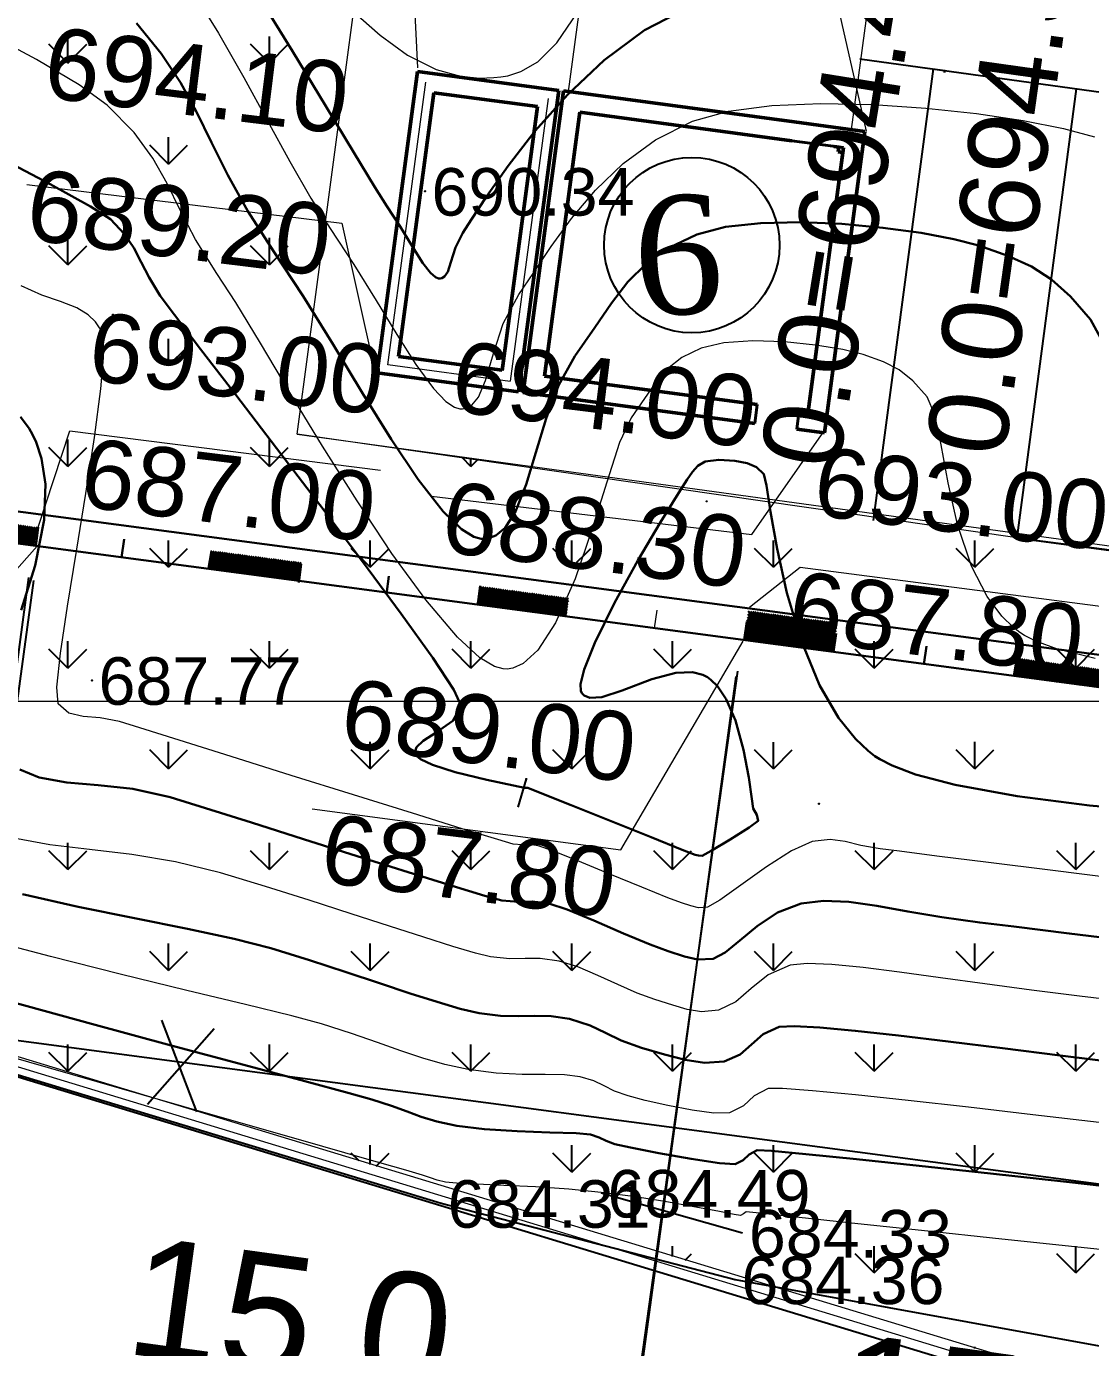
# Model space of a CAD drawing. Header units: feet. Extents: x 3381 to 1374491, y 675186 to 8751562.
# Drawn here: x 688351.7 to 688374.09, y 4376108.08 to 4376135.88 of the extents above; entities that cross this region are included whole.
import ezdxf

# ---------------------------------------------------------------- set-up
doc = ezdxf.new("R2010")
doc.units = ezdxf.units.FT
doc.header["$MEASUREMENT"] = 0
doc.header["$PDMODE"] = 34
doc.header["$PDSIZE"] = 0.01
doc.linetypes.add('DUZ', pattern=[0])
doc.layers.get('0').update_dxf_attribs({"linetype": 'CONTINUOUS'})
doc.layers.get('Defpoints').update_dxf_attribs({"linetype": 'CONTINUOUS'})
for name, color, linetype in [('0_Point_Height', 2, 'CONTINUOUS'), ('0_Point_Point', 7, 'CONTINUOUS'), ('Layer8', 7, 'CONTINUOUS')]:
    doc.layers.add(name, color=color, linetype=linetype)
for name, color, linetype, lineweight in [('ANA HORIZONTAL', 24, 'CONTINUOUS', 30), ('HORIZANTAL', 24, 'CONTINUOUS', 13), ('km setka', 170, 'CONTINUOUS', 15)]:
    doc.layers.add(name, color=color, linetype=linetype, lineweight=lineweight)
doc.styles.get("Standard").update_dxf_attribs({"font": 'arial.ttf', "height": 2.5})
doc.styles.add('style5', font='ariall.ttf', dxfattribs={"height": 400})
doc.dimstyles.new('ISO-25', dxfattribs={"dimtxt": 2.5, "dimasz": 2.5, "dimexe": 1.25, "dimexo": 0.625, "dimtad": 1, "dimtxsty": 'Standard', "dimblk": 'OBLIQUE', "dimcen": 2.5, "dimadec": 0, "dimazin": 0, "dimtfac": 1, "dimtmove": 0, "dimatfit": 3, "dimldrblk": 'OBLIQUE', "dimfxl": 1, "dimarcsym": 0})

# ---------------------------------------------------------------- blocks, each defined once
blk = doc.blocks.new('_Oblique')
at = {"color": 0, "linetype": 'ByBlock', "lineweight": -2}
blk.add_line((-0.5, -0.5), (0.5, 0.5), dxfattribs=at)
blk = doc.blocks.new('*D122')
at = {"color": 0, "lineweight": -2, "transparency": 16777216}
for p, q in [((688370.934, 4376195.754), (688359.551, 4376201.571)), ((688360.664, 4376201.002), (688325.656, 4376132.493)), ((688335.926, 4376127.245), (688324.543, 4376133.062))]:
    blk.add_line(p, q, dxfattribs=at)
at = {"layer": 'Defpoints', "color": 0, "lineweight": 13, "transparency": 16777216}
for p in [(688371.491, 4376195.47), (688325.656, 4376132.493), (688336.483, 4376126.961)]:
    blk.add_point(p, dxfattribs=at)
at = {"color": 0, "lineweight": -2, "transparency": 16777216, "xscale": 2.5, "yscale": 2.5, "zscale": 2.5}
for p, rotation in [((688360.664, 4376201.002), 62.93309077613283), ((688325.656, 4376132.493), 242.9330907761329)]:
    blk.add_blockref('_Oblique', p, dxfattribs=dict(at, rotation=rotation))
at = {"color": 0, "lineweight": 18, "transparency": 16777216, "insert": (688341.672, 4376168.015), "char_height": 2.5, "width": 5.55052, "attachment_point": 5, "rotation": 62.9331}
blk.add_mtext('{\\fArial|b0|i0|c238|p34;77.0}', dxfattribs=at)
blk = doc.blocks.new('*D123')
at = {"color": 0, "lineweight": -2, "transparency": 16777216}
for p, q in [((688336.379, 4376126.353), (688334.936, 4376115.482)), ((688335.1, 4376116.721), (688432.679, 4376103.767)), ((688433.957, 4376113.399), (688432.514, 4376102.528))]:
    blk.add_line(p, q, dxfattribs=at)
at = {"layer": 'Defpoints', "color": 0, "lineweight": 13, "transparency": 16777216}
for p in [(688336.461, 4376126.973), (688434.039, 4376114.019), (688432.679, 4376103.767)]:
    blk.add_point(p, dxfattribs=at)
at = {"color": 0, "lineweight": -2, "transparency": 16777216, "xscale": 2.5, "yscale": 2.5, "zscale": 2.5}
for p, rotation in [((688335.1, 4376116.721), 172.4381106519648), ((688432.679, 4376103.767), 352.4381106519648)]:
    blk.add_blockref('_Oblique', p, dxfattribs=dict(at, rotation=rotation))
at = {"color": 0, "lineweight": 18, "transparency": 16777216, "insert": (688384.14, 4376112.129), "char_height": 2.5, "width": 7.64475, "attachment_point": 5, "rotation": 352.4381}
blk.add_mtext('{\\fArial|b0|i0|c238|p34;98.50}', dxfattribs=at)
blk = doc.blocks.new('*D125')
at = {"color": 0, "lineweight": -2, "transparency": 16777216}
for p, q in [((688336.395, 4376126.35), (688334.009, 4376108.653)), ((688351.739, 4376124.282), (688349.353, 4376106.585)), ((688334.176, 4376109.892), (688349.52, 4376107.823))]:
    blk.add_line(p, q, dxfattribs=at)
at = {"layer": 'Defpoints', "color": 0, "lineweight": 13, "transparency": 16777216}
for p in [(688336.479, 4376126.97), (688351.822, 4376124.901), (688349.52, 4376107.823)]:
    blk.add_point(p, dxfattribs=at)
at = {"color": 0, "lineweight": -2, "transparency": 16777216, "xscale": 2.5, "yscale": 2.5, "zscale": 2.5}
for p, rotation in [((688334.176, 4376109.892), 172.3216380040436), ((688349.52, 4376107.823), 352.3216380040436)]:
    blk.add_blockref('_Oblique', p, dxfattribs=dict(at, rotation=rotation))
at = {"color": 0, "lineweight": 13, "transparency": 16777216, "insert": (688342.102, 4376110.742), "char_height": 2.5, "width": 13.53342, "attachment_point": 5, "rotation": 352.3216}
blk.add_mtext('{\\fArial|b0|i0|c238|p34;15.0}', dxfattribs=at)
blk = doc.blocks.new('*D130')
at = {"color": 0, "lineweight": -2, "transparency": 16777216}
for p, q in [((688351.846, 4376124.22), (688349.443, 4376106.612)), ((688366.627, 4376122.204), (688364.224, 4376104.595)), ((688349.612, 4376107.85), (688364.393, 4376105.834))]:
    blk.add_line(p, q, dxfattribs=at)
at = {"layer": 'Defpoints', "color": 0, "lineweight": 13, "transparency": 16777216}
for p in [(688351.93, 4376124.84), (688366.711, 4376122.823), (688364.393, 4376105.834)]:
    blk.add_point(p, dxfattribs=at)
at = {"color": 0, "lineweight": -2, "transparency": 16777216, "xscale": 2.5, "yscale": 2.5, "zscale": 2.5}
for p, rotation in [((688349.612, 4376107.85), 172.2310397493569), ((688364.393, 4376105.834), 352.231039749357)]:
    blk.add_blockref('_Oblique', p, dxfattribs=dict(at, rotation=rotation))
at = {"color": 0, "lineweight": 13, "transparency": 16777216, "insert": (688357.26, 4376108.726), "char_height": 2.5, "width": 16.19543, "attachment_point": 5, "rotation": 352.231}
blk.add_mtext('{\\fArial|b0|i0|c238|p34;15.0}', dxfattribs=at)
blk = doc.blocks.new('*D131')
at = {"color": 0, "lineweight": -2, "transparency": 16777216}
for p, q in [((688366.66, 4376122.314), (688364.19, 4376104.613)), ((688381.645, 4376120.223), (688379.176, 4376102.522)), ((688364.363, 4376105.851), (688379.348, 4376103.76))]:
    blk.add_line(p, q, dxfattribs=at)
at = {"layer": 'Defpoints', "color": 0, "lineweight": 13, "transparency": 16777216}
for p in [(688366.746, 4376122.933), (688381.732, 4376120.842), (688379.348, 4376103.76)]:
    blk.add_point(p, dxfattribs=at)
at = {"color": 0, "lineweight": -2, "transparency": 16777216, "xscale": 2.5, "yscale": 2.5, "zscale": 2.5}
for p, rotation in [((688364.363, 4376105.851), 172.0570858953913), ((688379.348, 4376103.76), 352.0570858953913)]:
    blk.add_blockref('_Oblique', p, dxfattribs=dict(at, rotation=rotation))
at = {"color": 0, "lineweight": 13, "transparency": 16777216, "insert": (688372.118, 4376106.688), "char_height": 2.5, "attachment_point": 5, "rotation": 352.0571}
blk.add_mtext('{\\fArial|b0|i0|c238|p34;15.0}', dxfattribs=at)

msp = doc.modelspace()

# ---------------------------------------------------------------- hatches: boundary and pattern name
at = {"lineweight": 25}
h = msp.add_hatch(dxfattribs=at)
h.set_pattern_fill('GRASS', color=3, scale=3)
h.set_pattern_definition([(90, (3257.312, 90.9465), (-2.121320343, 2.121320343), [0.5625, -3.680140689]), (45, (3257.312, 90.9465), (-2.1213203436, 2.1213203436), [0.5625, -2.4375]), (135, (3257.312, 90.9465), (-2.1213203436, -2.1213203436), [0.5625, -2.4375])])
edge = h.paths.add_edge_path()
edge.add_line((688370.972, 4376192.883), (688367.226, 4376165.768))
edge.add_line((688367.226, 4376165.768), (688359.104, 4376166.921))
edge.add_line((688359.104, 4376166.921), (688358.29, 4376161.279))
edge.add_line((688358.29, 4376161.279), (688362.942, 4376160.608))
edge.add_line((688362.942, 4376160.608), (688362.215, 4376155.225))
edge.add_line((688362.215, 4376155.225), (688353.842, 4376156.356))
edge.add_line((688353.842, 4376156.356), (688351.701, 4376140.499))
edge.add_line((688351.701, 4376140.499), (688359.028, 4376139.51))
edge.add_line((688359.028, 4376139.51), (688358.806, 4376137.856))
edge.add_line((688358.806, 4376137.856), (688358.641, 4376136.621))
edge.add_line((688358.641, 4376136.621), (688357.393, 4376127.305))
edge.add_line((688357.393, 4376127.305), (688368.113, 4376125.761))
edge.add_line((688368.113, 4376125.761), (688394.743, 4376122.168))
edge.add_line((688394.743, 4376122.168), (688395.155, 4376125.278))
edge.add_line((688395.155, 4376125.278), (688409.007, 4376123.44))
edge.add_line((688409.007, 4376123.44), (688408.727, 4376121.332))
edge.add_line((688408.727, 4376121.332), (688414.083, 4376120.622))
edge.add_line((688414.083, 4376120.622), (688414.377, 4376122.798))
edge.add_line((688414.377, 4376122.798), (688413.97, 4376122.781))
edge.add_line((688413.97, 4376122.781), (688414.32, 4376125.417))
edge.add_arc((688424.582, 4376125.239), 10.263, 114.2395, 179.0096, ccw=False)
edge.add_line((688420.368, 4376134.598), (688421.162, 4376134.291))
edge.add_line((688421.162, 4376134.291), (688420.81, 4376131.194))
edge.add_line((688420.81, 4376131.194), (688424.134, 4376130.754))
edge.add_line((688424.134, 4376130.754), (688424.539, 4376133.816))
edge.add_line((688424.539, 4376133.816), (688427.07, 4376133.481))
edge.add_line((688427.07, 4376133.481), (688426.677, 4376130.407))
edge.add_line((688426.677, 4376130.407), (688429.987, 4376129.881))
edge.add_line((688429.987, 4376129.881), (688430.614, 4376133.375))
edge.add_line((688430.614, 4376133.375), (688420.865, 4376134.802))
edge.add_arc((688424.412, 4376125.452), 10, 87.4993, 110.7786, ccw=False)
edge.add_line((688424.849, 4376135.442), (688438.494, 4376133.599))
edge.add_line((688438.494, 4376133.599), (688439.147, 4376140.979))
edge.add_line((688439.147, 4376140.979), (688431.877, 4376141.985))
edge.add_line((688431.877, 4376141.985), (688434.289, 4376160.605))
edge.add_line((688434.289, 4376160.605), (688435.87, 4376160.814))
edge.add_line((688435.87, 4376160.814), (688435.274, 4376155.725))
edge.add_line((688435.274, 4376155.725), (688440.454, 4376155.015))
edge.add_line((688440.454, 4376155.015), (688440.103, 4376152.454))
edge.add_line((688440.103, 4376152.454), (688435, 4376153.153))
edge.add_line((688435, 4376153.153), (688434.389, 4376147.785))
edge.add_line((688434.389, 4376147.785), (688439.478, 4376147.068))
edge.add_line((688439.478, 4376147.068), (688439.698, 4376147.068))
edge.add_line((688439.698, 4376147.068), (688440.947, 4376155.512))
edge.add_line((688440.947, 4376155.512), (688441.648, 4376160.251))
edge.add_line((688441.648, 4376160.251), (688436.056, 4376161.23))
edge.add_line((688436.056, 4376161.23), (688434.389, 4376160.836))
edge.add_line((688434.389, 4376160.836), (688434.389, 4376161.792))
edge.add_arc((688437.47, 4376161.114), 3.155, 95.4615, 167.5925, ccw=False)
edge.add_line((688437.17, 4376164.255), (688450.499, 4376162.448))
edge.add_line((688450.499, 4376162.448), (688451.241, 4376167.695))
edge.add_line((688451.241, 4376167.695), (688437.876, 4376169.492))
edge.add_arc((688445.551, 4376167.813), 7.856, 132.7188, 167.6546, ccw=False)
edge.add_line((688440.221, 4376173.584), (688447.845, 4376170.651))
edge.add_line((688447.845, 4376170.651), (688449.599, 4376175.235))
edge.add_line((688449.599, 4376175.235), (688456.71, 4376172.514))
edge.add_line((688456.71, 4376172.514), (688433.781, 4376114.475))
edge.add_line((688433.781, 4376114.475), (688424.852, 4376091.873))
edge.add_line((688424.852, 4376091.873), (688333.257, 4376119.75))
edge.add_line((688333.257, 4376119.75), (688358.491, 4376169.045))
edge.add_line((688358.491, 4376169.045), (688370.795, 4376193.079))
edge.add_line((688370.795, 4376193.079), (688371.065, 4376193.572))
edge.add_line((688371.065, 4376193.572), (688370.972, 4376192.883))
at = {"lineweight": 30}
h = msp.add_hatch(dxfattribs=at)
h.set_pattern_fill('ANSI31', color=256, scale=0.3)
h.set_pattern_definition([(45, (3269.160407, 89.38012), (-0.0265165042945, 0.0265165042945), [])])
h.paths.add_polyline_path([(688350.066, 4376125.59), (688351.931, 4376125.34), (688351.877, 4376124.959), (688350.005, 4376125.214)])
h = msp.add_hatch(dxfattribs=at)
h.set_pattern_fill('ANSI31', color=256, scale=0.3)
h.set_pattern_definition([(45, (3274.702423, 88.625173), (-0.0265165042945, 0.0265165042945), [])])
h.paths.add_polyline_path([(688355.59, 4376124.849), (688357.484, 4376124.6), (688357.431, 4376124.217), (688355.53, 4376124.476)])
h = msp.add_hatch(dxfattribs=at)
h.set_pattern_fill('ANSI31', color=256, scale=0.3)
h.set_pattern_definition([(45, (3280.339248, 87.890573), (-0.0265165042945, 0.0265165042945), [])])
h.paths.add_polyline_path([(688361.245, 4376124.101), (688363.11, 4376123.851), (688363.056, 4376123.469), (688361.184, 4376123.725)])
h = msp.add_hatch(dxfattribs=at)
h.set_pattern_fill('ANSI31', color=256, scale=0.3)
h.set_pattern_definition([(45, (3285.960013, 87.140086), (-0.0265165042945, 0.0265165042945), [])])
h.paths.add_polyline_path([(688366.893, 4376123.583), (688368.759, 4376123.333), (688368.677, 4376122.719), (688366.804, 4376122.974)])
h = msp.add_hatch(dxfattribs=at)
h.set_pattern_fill('ANSI31', color=256, scale=0.3)
h.set_pattern_definition([(45, (3291.638925, 86.37777), (-0.0265165042945, 0.0265165042945), [])])
h.paths.add_polyline_path([(688372.544, 4376122.588), (688374.41, 4376122.338), (688374.356, 4376121.957), (688372.483, 4376122.212)])

# ---------------------------------------------------------------- linework, layer by layer
at = {"color": 7, "lineweight": 18}
for p, q in [((688357.393, 4376127.305), (688359.028, 4376139.51)), ((688372.55, 4376125.123), (688357.393, 4376127.305)), ((688392.812, 4376122.434), (688372.55, 4376125.123))]:
    msp.add_line(p, q, dxfattribs=at)
at = {"color": 7, "linetype": 'DUZ', "lineweight": 50}
for p, q in [((688359.079, 4376128.592), (688359.929, 4376134.935)), ((688359.929, 4376134.935), (688362.903, 4376134.537)), ((688359.529, 4376128.936, 43.361), (688360.273, 4376134.487, 43.361)), ((688360.273, 4376134.487, 43.361), (688362.453, 4376134.194, 43.361)), ((688362.903, 4376134.537), (688362.052, 4376128.194)), ((688359.528, 4376128.937, 43.361), (688361.709, 4376128.646, 43.361)), ((688359.079, 4376128.592), (688362.052, 4376128.195))]:
    msp.add_line(p, q, dxfattribs=at)
at = {"color": 7, "lineweight": 25}
for p, q in [((688369.524, 4376125.487), (688370.785, 4376134.992)), ((688372.547, 4376125.121), (688373.8, 4376134.57)), ((688372.531, 4376125.123), (688379.85, 4376124.142))]:
    msp.add_line(p, q, dxfattribs=at)
at = {"color": 7, "linetype": 'DUZ', "lineweight": 13}
for p, q in [((688359.304, 4376128.763, 43.361), (688360.101, 4376134.711, 43.361)), ((688362.678, 4376134.366, 43.361), (688361.881, 4376128.419, 43.361)), ((688359.303, 4376128.765, 43.361), (688361.88, 4376128.419, 43.361))]:
    msp.add_line(p, q, dxfattribs=at)
at = {"color": 7, "lineweight": 50}
for p, q in [((688362.15, 4376128.181), (688363.001, 4376134.525)), ((688363.001, 4376134.525), (688367.857, 4376133.874)), ((688362.453, 4376134.194, 43.361), (688361.712, 4376128.645, 43.361)), ((688363.344, 4376134.075), (688362.6, 4376128.525)), ((688367.804, 4376133.477), (688363.344, 4376134.075)), ((688367.857, 4376133.874), (688369.344, 4376133.674)), ((688369.344, 4376133.674), (688368.493, 4376127.331)), ((688368.795, 4376133.344), (688368.696, 4376133.357)), ((688368.782, 4376133.245), (688368.795, 4376133.344)), ((688368.15, 4376127.781), (688368.894, 4376133.331)), ((688368.881, 4376133.232), (688368.782, 4376133.245)), ((688362.6, 4376128.525), (688367.079, 4376127.924)), ((688367.026, 4376127.528), (688362.15, 4376128.181)), ((688367.962, 4376127.806), (688368.15, 4376127.781)), ((688368.493, 4376127.331), (688367.909, 4376127.409))]:
    msp.add_line(p, q, dxfattribs=at)
at = {"color": 7, "linetype": 'DUZ', "lineweight": 40}
for p, q in [((688368.894, 4376133.331), (688367.804, 4376133.477)), ((688367.026, 4376127.527), (688367.079, 4376127.923)), ((688367.909, 4376127.409), (688367.962, 4376127.806)), ((688367.909, 4376127.409), (688367.962, 4376127.806))]:
    msp.add_line(p, q, dxfattribs=at)
at = {"color": 7, "linetype": 'DUZ', "lineweight": 15}
msp.add_line((688367.962, 4376127.806), (688367.909, 4376127.41), dxfattribs=at)
msp.add_line((688367.962, 4376127.806), (688367.909, 4376127.41), dxfattribs=at)
at = {"color": 7, "lineweight": 30}
for p, q in [((688337.213, 4376127.57), (688433.87, 4376114.752)), ((688336.487, 4376126.999), (688434.039, 4376114.031))]:
    msp.add_line(p, q, dxfattribs=at)
at = {"color": 30, "linetype": 'Continuous'}
for p, q in [((688327.226, 4376121.185, 684.685), (688360.427, 4376111.116, 684.313)), ((688360.427, 4376111.116, 684.313), (688366.61, 4376109.509, 684.364)), ((688366.61, 4376109.509, 684.364), (688386.681, 4376105.854, 683.701))]:
    msp.add_line(p, q, dxfattribs=at)
at = {"linetype": 'Continuous'}
for p, q in [((688362.216, 4376120.047, 1269.019), (688362.037, 4376119.451, 1269.019)), ((688366.766, 4376110.489, 684.329), (688363.792, 4376111.331, 684.493))]:
    msp.add_line(p, q, dxfattribs=at)
at = {"color": 1, "lineweight": 25}
for p, q in [((688354.247, 4376113.204, 335.849), (688355.649, 4376114.793, 335.849)), ((688354.539, 4376114.973, 1033.349), (688355.275, 4376113.04, 335.849))]:
    msp.add_line(p, q, dxfattribs=at)
at = {"color": 7, "lineweight": 25}
msp.add_lwpolyline([(688444.855, 4376177.475), (688457.23, 4376172.739), (688425.088, 4376091.379), (688332.683, 4376119.503), (688375.874, 4376203.875), (688435.714, 4376180.976)], dxfattribs=at)
at = {"color": 1, "lineweight": 0}
msp.add_lwpolyline([(688332.97, 4376119.628), (688375.97, 4376203.628), (688456.97, 4376172.628), (688424.97, 4376091.628)], close=True, dxfattribs=at)
at = {"color": 7, "lineweight": 18}
for points in [[(688363.107, 4376134.51), (688371.071, 4376193.619), (688377.034, 4376192.814), (688369.054, 4376133.713)], [(688353.047, 4376139.296), (688359.759, 4376138.431), (688359.926, 4376135.008)], [(688361.596, 4376138.008), (688368.59, 4376137.116), (688369.37, 4376133.68)], [(688369.235, 4376135.2), (688369.372, 4376135.182)], [(688369.255, 4376135.2), (688369.391, 4376135.181)], [(688369.372, 4376135.182), (688371.011, 4376134.962), (688371.005, 4376134.916)], [(688369.391, 4376135.181), (688371.03, 4376134.961), (688371.024, 4376134.916)], [(688351.702, 4376132.555), (688358.335, 4376131.742), (688359.01, 4376128.716)], [(688351.937, 4376125.325), (688352.607, 4376127.373), (688359.147, 4376126.546)], [(688357.393, 4376127.305), (688394.743, 4376122.168), (688395.155, 4376125.278)], [(688360.224, 4376125.994), (688366.965, 4376125.188), (688368.483, 4376127.359)], [(688336.939, 4376126.939), (688333.266, 4376119.751), (688424.831, 4376091.906), (688433.653, 4376114.082)], [(688343.137, 4376123.441), (688349.809, 4376122.568), (688351.92, 4376124.946)], [(688366.918, 4376123.658), (688367.981, 4376124.506), (688374.408, 4376123.666)], [(688364.963, 4376123.6), (688364.908, 4376123.216)], [(688357.708, 4376119.416), (688364.204, 4376118.557), (688366.783, 4376122.948)]]:
    msp.add_lwpolyline(points, dxfattribs=at)
at = {"color": 7, "lineweight": 25}
msp.add_lwpolyline([(688369.235, 4376135.2), (688393.007, 4376131.919, -0.412676), (688395.571, 4376128.552), (688395.136, 4376125.278)], format="xyb", dxfattribs=at)
at = {"color": 7, "lineweight": 30}
for points in [[(688351.947, 4376125.346), (688351.896, 4376124.943)], [(688353.751, 4376125.089), (688353.696, 4376124.704)], [(688355.59, 4376124.839), (688355.53, 4376124.476)], [(688357.481, 4376124.566), (688357.427, 4376124.181)], [(688359.321, 4376124.316), (688359.278, 4376123.937)], [(688361.249, 4376124.107), (688361.194, 4376123.723)], [(688363.088, 4376123.858), (688363.046, 4376123.479)], [(688366.861, 4376123.356), (688366.803, 4376122.972)], [(688368.739, 4376123.104), (688368.684, 4376122.72)], [(688370.642, 4376122.838), (688370.587, 4376122.454)], [(688372.54, 4376122.594), (688372.482, 4376122.21)]]:
    msp.add_lwpolyline(points, dxfattribs=at)
at = {"color": 51, "lineweight": 13, "true_color": 0xf8f6b0}
msp.add_circle((688448.805, 4376201.629), 699.09, dxfattribs=at)
at = {"color": 7, "linetype": 'DUZ', "lineweight": 25}
msp.add_circle((688365.701, 4376131.28, 236.161), 1.846, dxfattribs=at)
at = {"linetype": 'Continuous'}
for points, knots in [([(688389.7, 4376305.068), (688385.76, 4376301.305), (688385.231, 4376301.254), (688383.642, 4376301.094), (688382.579, 4376300.978), (688379.627, 4376300.571), (688377.75, 4376300.217), (688374.972, 4376299.339), (688374.021, 4376298.968), (688372.53, 4376298.23), (688371.97, 4376297.914), (688370.81, 4376297.159), (688370.222, 4376296.712), (688369.107, 4376295.763), (688368.577, 4376295.259), (688367.335, 4376293.988), (688366.645, 4376293.201), (688365.534, 4376291.883), (688365.1, 4376291.353), (688364.244, 4376290.307), (688363.819, 4376289.786), (688362.553, 4376288.231), (688361.72, 4376287.203), (688359.241, 4376284.135), (688357.613, 4376282.112), (688354.704, 4376278.517), (688353.428, 4376276.946), (688351.392, 4376274.468), (688350.651, 4376273.57), (688349.218, 4376271.849), (688348.529, 4376271.026), (688347.301, 4376269.572), (688346.767, 4376268.943), (688345.398, 4376267.342), (688344.524, 4376266.336), (688343.092, 4376264.395), (688342.506, 4376263.485), (688341.74, 4376261.832), (688341.491, 4376261.128), (688341.258, 4376260.006), (688341.204, 4376259.612), (688341.155, 4376258.818), (688341.16, 4376258.423), (688341.28, 4376256.823), (688341.595, 4376255.65), (688342.308, 4376253.806), (688342.644, 4376253.099), (688343.37, 4376251.763), (688343.761, 4376251.131), (688345.049, 4376249.208), (688345.996, 4376248.015), (688347.46, 4376246.081), (688348.011, 4376245.33), (688349.012, 4376243.799), (688349.46, 4376243.022), (688350.13, 4376241.552), (688350.371, 4376240.865), (688350.717, 4376239.429), (688350.821, 4376238.688), (688350.899, 4376237.09), (688350.853, 4376236.236), (688350.589, 4376234.556), (688350.372, 4376233.726), (688349.577, 4376231.492), (688348.845, 4376230.139), (688347.372, 4376227.992), (688346.718, 4376227.164), (688345.328, 4376225.556), (688344.589, 4376224.773), (688343.087, 4376223.221), (688342.325, 4376222.452), (688341.003, 4376221.067), (688340.439, 4376220.459), (688339.344, 4376219.207), (688338.815, 4376218.568), (688337.276, 4376216.621), (688336.311, 4376215.284), (688334.611, 4376212.82), (688333.863, 4376211.699), (688332.394, 4376209.43), (688331.675, 4376208.284), (688329.575, 4376204.809), (688328.248, 4376202.446), (688325.852, 4376197.757), (688324.773, 4376195.436), (688323.109, 4376191.411), (688322.473, 4376189.728), (688321.315, 4376186.322), (688320.792, 4376184.605), (688319.779, 4376180.977), (688319.297, 4376179.064), (688318.513, 4376175.771), (688318.198, 4376174.394), (688317.585, 4376171.63), (688317.29, 4376170.242), (688316.865, 4376168.069), (688316.719, 4376167.294), (688316.481, 4376165.894), (688316.386, 4376165.275), (688316.145, 4376163.311), (688316.07, 4376161.967), (688316.072, 4376158.951), (688316.194, 4376157.279), (688316.634, 4376153.987), (688316.95, 4376152.368), (688317.59, 4376149.652), (688317.883, 4376148.544), (688318.448, 4376146.546), (688318.714, 4376145.653), (688319.207, 4376144.039), (688319.433, 4376143.309), (688319.929, 4376141.835), (688320.198, 4376141.095), (688320.654, 4376140.004), (688320.811, 4376139.651), (688321.313, 4376138.597), (688321.674, 4376137.936), (688322.355, 4376136.666), (688322.675, 4376136.057), (688323.074, 4376135.155), (688323.195, 4376134.851), (688323.382, 4376134.297), (688323.452, 4376134.05), (688323.575, 4376133.526), (688323.627, 4376133.253), (688323.761, 4376132.416), (688323.824, 4376131.826), (688321.639, 4376127.412)], [0, 0, 0, 0, 1.504182, 1.504182, 4.512547, 4.512547, 9.897023, 9.897023, 12.795834, 12.795834, 14.604059, 14.604059, 16.662244, 16.662244, 18.72043, 18.72043, 21.69221, 21.69221, 23.690537, 23.690537, 25.688865, 25.688865, 29.68552, 29.68552, 37.678831, 37.678831, 43.858623, 43.858623, 47.338723, 47.338723, 50.479181, 50.479181, 52.843093, 52.843093, 56.452422, 56.452422, 59.343353, 59.343353, 61.301717, 61.301717, 62.310714, 62.310714, 63.319712, 63.319712, 66.426739, 66.426739, 68.50177, 68.50177, 70.576802, 70.576802, 75.092259, 75.092259, 77.984383, 77.984383, 80.876507, 80.876507, 83.368148, 83.368148, 85.859789, 85.859789, 88.693846, 88.693846, 91.527902, 91.527902, 96.504404, 96.504404, 99.813748, 99.813748, 103.123092, 103.123092, 106.359907, 106.359907, 108.778682, 108.778682, 111.197456, 111.197456, 116.035005, 116.035005, 120.025858, 120.025858, 124.016711, 124.016711, 131.998417, 131.998417, 139.538843, 139.538843, 144.840516, 144.840516, 150.142189, 150.142189, 155.992549, 155.992549, 160.212599, 160.212599, 164.43265, 164.43265, 166.77754, 166.77754, 168.584028, 168.584028, 172.423705, 172.423705, 177.221179, 177.221179, 182.018653, 182.018653, 185.384546, 185.384546, 188.140377, 188.140377, 190.397291, 190.397291, 192.654204, 192.654204, 193.73589, 193.73589, 195.899262, 195.899262, 198.062634, 198.062634, 199.190084, 199.190084, 200.13488, 200.13488, 201.079676, 201.079676, 202.923933, 202.923933, 202.923933, 202.923933]), ([(688393.603, 4376298.598), (688386.041, 4376298.318), (688385.511, 4376298.267), (688383.934, 4376298.109), (688382.896, 4376297.994), (688380.096, 4376297.606), (688378.388, 4376297.275), (688375.97, 4376296.507), (688375.162, 4376296.188), (688373.913, 4376295.566), (688373.444, 4376295.298), (688372.296, 4376294.54), (688371.625, 4376293.994), (688370.315, 4376292.77), (688369.677, 4376292.094), (688368.414, 4376290.659), (688367.788, 4376289.899), (688365.641, 4376287.278), (688364.162, 4376285.452), (688361.234, 4376281.827), (688359.785, 4376280.026), (688355.398, 4376274.604), (688352.421, 4376270.962), (688348.702, 4376266.589), (688348.218, 4376266.027), (688347.276, 4376264.917), (688346.82, 4376264.367), (688345.833, 4376263.078), (688345.335, 4376262.343), (688344.649, 4376261.024), (688344.422, 4376260.438), (688344.233, 4376259.598), (688344.195, 4376259.338), (688344.158, 4376258.809), (688344.16, 4376258.533), (688344.244, 4376257.423), (688344.475, 4376256.521), (688345.026, 4376255.094), (688345.271, 4376254.566), (688345.808, 4376253.546), (688346.102, 4376253.051), (688347.186, 4376251.371), (688348.078, 4376250.224), (688349.597, 4376248.233), (688350.21, 4376247.418), (688351.38, 4376245.682), (688351.935, 4376244.764), (688352.681, 4376243.21), (688352.928, 4376242.615), (688353.338, 4376241.38), (688353.499, 4376240.749), (688353.856, 4376238.835), (688353.925, 4376237.529), (688353.755, 4376235.128), (688353.554, 4376234.034), (688352.952, 4376231.923), (688352.551, 4376230.904), (688351.597, 4376228.965), (688351.045, 4376228.044), (688349.665, 4376226.029), (688348.801, 4376224.964), (688347.017, 4376222.958), (688346.096, 4376222.013), (688344.43, 4376220.306), (688343.68, 4376219.54), (688342.503, 4376218.265), (688342.058, 4376217.761), (688341.186, 4376216.726), (688340.76, 4376216.197), (688339.506, 4376214.581), (688338.702, 4376213.464), (688337.175, 4376211.255), (688336.448, 4376210.168), (688335.027, 4376207.979), (688334.332, 4376206.874), (688332.302, 4376203.531), (688331.022, 4376201.263), (688328.646, 4376196.647), (688327.549, 4376194.3), (688325.895, 4376190.297), (688325.278, 4376188.663), (688324.156, 4376185.355), (688323.647, 4376183.678), (688322.65, 4376180.096), (688322.17, 4376178.186), (688321.399, 4376174.933), (688321.093, 4376173.593), (688320.501, 4376170.92), (688320.218, 4376169.585), (688319.803, 4376167.459), (688319.653, 4376166.664), (688319.42, 4376165.276), (688319.331, 4376164.678), (688319.194, 4376163.485), (688319.145, 4376162.885), (688319.05, 4376161.076), (688319.059, 4376159.861), (688319.248, 4376156.728), (688319.528, 4376154.819), (688320.318, 4376151.012), (688320.826, 4376149.113), (688321.571, 4376146.572), (688321.765, 4376145.931), (688322.158, 4376144.653), (688322.356, 4376144.024), (688322.751, 4376142.862), (688322.946, 4376142.325), (688323.297, 4376141.451), (688323.446, 4376141.107), (688323.727, 4376140.5), (688323.859, 4376140.234), (688324.138, 4376139.69), (688324.285, 4376139.415), (688324.736, 4376138.574), (688325.052, 4376137.995), (688325.577, 4376136.923), (688325.794, 4376136.443), (688326.113, 4376135.6), (688326.231, 4376135.247), (688326.428, 4376134.528), (688326.506, 4376134.171), (688326.7, 4376133.112), (688326.777, 4376132.424), (688326.855, 4376131.682), (688326.864, 4376131.601), (688328.598, 4376127.289)], [0, 0, 0, 0, 1.519576, 1.519576, 4.558728, 4.558728, 9.930594, 9.930594, 12.837598, 12.837598, 14.698947, 14.698947, 17.596272, 17.596272, 20.493598, 20.493598, 23.430765, 23.430765, 30.540606, 30.540606, 37.650448, 37.650448, 51.870131, 51.870131, 53.943342, 53.943342, 56.016553, 56.016553, 58.839775, 58.839775, 61.186701, 61.186701, 62.257023, 62.257023, 63.327345, 63.327345, 66.426341, 66.426341, 68.26825, 68.26825, 70.110159, 70.110159, 74.62153, 74.62153, 77.595, 77.595, 80.568471, 80.568471, 82.304355, 82.304355, 84.04024, 84.04024, 87.512009, 87.512009, 90.504027, 90.504027, 93.496045, 93.496045, 96.488063, 96.488063, 100.372173, 100.372173, 104.256283, 104.256283, 107.517701, 107.517701, 109.618427, 109.618427, 111.719153, 111.719153, 115.920605, 115.920605, 119.858792, 119.858792, 123.796978, 123.796978, 131.673352, 131.673352, 139.553481, 139.553481, 144.894421, 144.894421, 150.235361, 150.235361, 156.190392, 156.190392, 160.321983, 160.321983, 164.453574, 164.453574, 166.899961, 166.899961, 168.797126, 168.797126, 170.694291, 170.694291, 174.488621, 174.488621, 180.488906, 180.488906, 186.48919, 186.48919, 188.508696, 188.508696, 190.528201, 190.528201, 192.322947, 192.322947, 193.52533, 193.52533, 194.478712, 194.478712, 195.432094, 195.432094, 197.338858, 197.338858, 198.784376, 198.784376, 199.759029, 199.759029, 200.733681, 200.733681, 202.682985, 202.682985, 202.923933, 202.923933, 202.923933, 202.923933])]:
    msp.add_open_spline(points, degree=3, knots=knots, dxfattribs=at)
at = {"layer": '0_Point_Point'}
for p in [(688360.086, 4376132.415, 690.336), (688353.517, 4376129.818, 687.582), (688366.016, 4376125.89, 687.825), (688353.078, 4376122.121, 687.773), (688362.216, 4376120.047, 688.078), (688368.376, 4376119.524, 687.807), (688360.427, 4376111.116, 684.313), (688366.61, 4376109.509, 684.364)]:
    msp.add_point(p, dxfattribs=at)
at = {"layer": 'ANA HORIZONTAL', "color": 32, "lineweight": 30}
for points, elevation in [([(688356.53, 4376136.604), (688357.295, 4376135.359), (688357.995, 4376134.207), (688358.588, 4376133.226), (688359.032, 4376132.497), (688359.285, 4376132.098), (688359.561, 4376131.673), (688359.813, 4376131.258), (688360.04, 4376130.903), (688360.201, 4376130.696), (688360.308, 4376130.603), (688360.373, 4376130.576), (688360.403, 4376130.575), (688360.438, 4376130.582), (688360.497, 4376130.619), (688360.563, 4376130.721), (688360.631, 4376130.923), (688360.724, 4376131.232), (688360.88, 4376131.542), (688361.059, 4376131.815), (688361.38, 4376132.305), (688361.833, 4376132.948), (688362.404, 4376133.683), (688363.082, 4376134.446), (688363.853, 4376135.175), (688364.706, 4376135.807), (688365.629, 4376136.28)], 690), ([(688354.016, 4376135.952), (688354.536, 4376135.316), (688354.941, 4376134.7), (688355.278, 4376134.082), (688355.595, 4376133.44), (688355.939, 4376132.752), (688356.358, 4376131.998), (688356.899, 4376131.155), (688357.524, 4376130.207), (688358.152, 4376129.191), (688358.772, 4376128.168), (688359.373, 4376127.2), (688359.942, 4376126.347), (688360.469, 4376125.672), (688360.851, 4376125.3), (688361.111, 4376125.141), (688361.271, 4376125.098), (688361.346, 4376125.097), (688361.428, 4376125.11), (688361.579, 4376125.17), (688361.774, 4376125.334), (688361.991, 4376125.672), (688362.214, 4376126.241), (688362.417, 4376126.915), (688362.633, 4376127.632), (688362.897, 4376128.329), (688363.241, 4376128.943), (688363.657, 4376129.544), (688364.012, 4376130.061), (688364.356, 4376130.506), (688364.737, 4376130.888), (688365.204, 4376131.217), (688365.807, 4376131.503), (688366.41, 4376131.662), (688367.153, 4376131.745), (688367.987, 4376131.762), (688368.86, 4376131.726), (688369.723, 4376131.647), (688370.525, 4376131.537), (688371.215, 4376131.407), (688371.742, 4376131.269), (688372.354, 4376131.054), (688372.848, 4376130.829), (688373.27, 4376130.556), (688373.668, 4376130.197), (688374.09, 4376129.716), (688374.345, 4376129.252)], 689), ([(688375.752, 4376119.34), (688374.068, 4376119.488), (688372.546, 4376119.682), (688371.246, 4376119.92), (688370.407, 4376120.142), (688369.915, 4376120.327), (688369.659, 4376120.459), (688369.555, 4376120.528), (688369.413, 4376120.637), (688369.147, 4376120.888), (688368.791, 4376121.331), (688368.39, 4376122.02), (688367.996, 4376122.978), (688367.704, 4376123.962), (688367.497, 4376124.888), (688367.359, 4376125.67), (688367.272, 4376126.222), (688367.219, 4376126.46), (688367.066, 4376126.607), (688366.869, 4376126.691), (688366.609, 4376126.742), (688366.267, 4376126.765), (688365.985, 4376126.726), (688365.826, 4376126.634), (688365.718, 4376126.511), (688365.603, 4376126.345), (688365.419, 4376126.06), (688365.045, 4376125.451), (688364.568, 4376124.642), (688364.076, 4376123.754), (688363.657, 4376122.911), (688363.433, 4376122.351), (688363.359, 4376122.039), (688363.366, 4376121.897), (688363.388, 4376121.849), (688363.433, 4376121.801), (688363.556, 4376121.75), (688363.807, 4376121.767), (688364.236, 4376121.905), (688364.857, 4376122.143), (688365.363, 4376122.279), (688365.717, 4376122.292), (688365.93, 4376122.239), (688366.028, 4376122.189), (688366.104, 4376122.135), (688366.243, 4376121.997), (688366.425, 4376121.726), (688366.618, 4376121.279), (688366.791, 4376120.662), (688366.902, 4376120.076), (688366.965, 4376119.629), (688366.995, 4376119.424), (688367.069, 4376119.288), (688367.098, 4376119.168), (688366.907, 4376119.021), (688366.508, 4376118.771), (688366.109, 4376118.534), (688365.916, 4376118.426), (688365.843, 4376118.433), (688365.769, 4376118.451), (688365.499, 4376118.557), (688364.846, 4376118.819), (688364.001, 4376119.156), (688363.159, 4376119.494), (688362.511, 4376119.753), (688362.25, 4376119.858), (688362.179, 4376119.862), (688361.945, 4376119.907), (688361.39, 4376120.024), (688360.722, 4376120.19), (688360.246, 4376120.343), (688359.993, 4376120.461), (688359.899, 4376120.539), (688359.879, 4376120.578), (688359.875, 4376120.624), (688359.91, 4376120.714), (688360.047, 4376120.845), (688360.321, 4376121.021), (688360.672, 4376121.271), (688360.848, 4376121.584), (688360.692, 4376121.921), (688360.248, 4376122.595), (688359.586, 4376123.523), (688358.772, 4376124.623), (688357.875, 4376125.812), (688356.963, 4376127.008), (688356.103, 4376128.128), (688355.363, 4376129.091), (688354.811, 4376129.813), (688354.514, 4376130.212), (688354.277, 4376130.597), (688354.111, 4376130.924), (688353.958, 4376131.221), (688353.761, 4376131.513), (688353.463, 4376131.826), (688353.046, 4376132.092), (688352.194, 4376132.56), (688351.003, 4376133.184)], 688), ([(688351.587, 4376123.595), (688351.879, 4376124.541), (688352.071, 4376125.5), (688352.096, 4376126.25), (688352.013, 4376126.789), (688351.9, 4376127.132), (688351.824, 4376127.298), (688351.755, 4376127.419), (688351.571, 4376127.669)], 687), ([(688375.152, 4376116.611), (688373.644, 4376116.797), (688372.477, 4376116.94), (688371.762, 4376117.025), (688370.966, 4376117.134), (688370.245, 4376117.259), (688369.592, 4376117.374), (688369.004, 4376117.457), (688368.476, 4376117.483), (688368.003, 4376117.428), (688367.503, 4376117.235), (688367.075, 4376116.951), (688366.711, 4376116.648), (688366.404, 4376116.395), (688366.148, 4376116.264), (688365.821, 4376116.245), (688365.544, 4376116.312), (688365.205, 4376116.421), (688364.828, 4376116.56), (688364.266, 4376116.796), (688363.641, 4376117.064), (688363.075, 4376117.296), (688362.69, 4376117.426), (688362.342, 4376117.468), (688362.056, 4376117.459), (688361.704, 4376117.49), (688361.347, 4376117.586), (688360.66, 4376117.794), (688359.734, 4376118.084), (688358.66, 4376118.423), (688357.53, 4376118.782), (688356.435, 4376119.129), (688355.468, 4376119.433), (688354.72, 4376119.663), (688353.935, 4376119.835), (688353.208, 4376119.914), (688352.548, 4376119.971), (688351.963, 4376120.077), (688351.556, 4376120.246)], 687), ([(688374.703, 4376114.074), (688373.453, 4376114.227), (688372.239, 4376114.378), (688371.094, 4376114.52), (688370.051, 4376114.646), (688369.141, 4376114.747), (688368.397, 4376114.817), (688367.853, 4376114.847), (688367.54, 4376114.83), (688367.201, 4376114.677), (688366.959, 4376114.459), (688366.717, 4376114.245), (688366.379, 4376114.102), (688365.97, 4376114.073), (688365.561, 4376114.132), (688365.127, 4376114.248), (688364.642, 4376114.39), (688364.211, 4376114.544), (688363.887, 4376114.706), (688363.562, 4376114.861), (688363.13, 4376114.995), (688362.744, 4376115.054), (688362.398, 4376115.062), (688362.054, 4376115.054), (688361.677, 4376115.062), (688361.229, 4376115.118), (688360.828, 4376115.211), (688360.34, 4376115.353), (688359.771, 4376115.534), (688359.13, 4376115.747), (688358.423, 4376115.982), (688357.658, 4376116.23), (688356.844, 4376116.482), (688356.067, 4376116.682), (688355.084, 4376116.892), (688353.968, 4376117.117), (688352.788, 4376117.357), (688351.617, 4376117.618)], 686), ([(688375.199, 4376111.387), (688373.588, 4376111.565), (688371.99, 4376111.741), (688370.489, 4376111.904), (688369.165, 4376112.044), (688368.1, 4376112.151), (688367.377, 4376112.218), (688367.077, 4376112.232), (688366.906, 4376112.143), (688366.781, 4376112.024), (688366.611, 4376111.94), (688366.284, 4376111.96), (688365.69, 4376112.05), (688365.006, 4376112.171), (688364.409, 4376112.287), (688364.078, 4376112.36), (688363.895, 4376112.43), (688363.754, 4376112.502), (688363.569, 4376112.564), (688363.264, 4376112.589), (688362.71, 4376112.608), (688362.027, 4376112.632), (688361.335, 4376112.674), (688360.754, 4376112.746), (688360.333, 4376112.838), (688360.004, 4376112.937), (688359.707, 4376113.046), (688359.381, 4376113.166), (688358.968, 4376113.301), (688358.489, 4376113.434), (688357.556, 4376113.684), (688356.271, 4376114.028), (688354.74, 4376114.439), (688353.065, 4376114.893), (688351.351, 4376115.364)], 685)]:
    msp.add_lwpolyline(points, dxfattribs=dict(at, elevation=elevation))
at = {"layer": 'HORIZANTAL', "color": 32, "linetype": 'Continuous', "lineweight": 13}
for points, elevation in [([(688355.174, 4376136.662), (688355.74, 4376135.739), (688356.273, 4376134.805), (688356.773, 4376133.894), (688357.243, 4376133.038), (688357.682, 4376132.271), (688358.092, 4376131.627), (688358.588, 4376130.874), (688359.055, 4376130.115), (688359.492, 4376129.397), (688359.895, 4376128.765), (688360.262, 4376128.264), (688360.527, 4376127.988), (688360.709, 4376127.869), (688360.821, 4376127.837), (688360.875, 4376127.836), (688360.945, 4376127.849), (688361.068, 4376127.91), (688361.213, 4376128.082), (688361.361, 4376128.432), (688361.525, 4376128.999), (688361.733, 4376129.631), (688362.06, 4376130.243), (688362.376, 4376130.705), (688362.743, 4376131.25), (688363.171, 4376131.839), (688363.672, 4376132.435), (688364.257, 4376133.001), (688364.935, 4376133.499), (688365.718, 4376133.892), (688366.47, 4376134.099), (688367.388, 4376134.219), (688368.419, 4376134.262), (688369.515, 4376134.24), (688370.623, 4376134.165), (688371.695, 4376134.048), (688372.678, 4376133.9), (688373.523, 4376133.733), (688374.179, 4376133.557)], 689.5), ([(688358.56, 4376136.209), (688359.139, 4376135.695), (688359.717, 4376135.276), (688360.319, 4376134.976), (688360.832, 4376134.836), (688361.243, 4376134.797), (688361.533, 4376134.806), (688361.683, 4376134.821), (688361.831, 4376134.846), (688362.103, 4376134.932), (688362.459, 4376135.14), (688362.862, 4376135.538), (688363.295, 4376136.173)], 690.5), ([(688374.191, 4376122.578), (688373.401, 4376122.778), (688372.94, 4376122.945), (688372.703, 4376123.065), (688372.607, 4376123.128), (688372.473, 4376123.232), (688372.228, 4376123.469), (688371.916, 4376123.886), (688371.589, 4376124.525), (688371.296, 4376125.399), (688371.095, 4376126.277), (688370.947, 4376127.075), (688370.813, 4376127.706), (688370.654, 4376128.088), (688370.354, 4376128.422), (688370.065, 4376128.654), (688369.733, 4376128.826), (688369.306, 4376128.98), (688368.879, 4376129.085), (688368.305, 4376129.178), (688367.65, 4376129.242), (688366.985, 4376129.264), (688366.377, 4376129.226), (688365.896, 4376129.115), (688365.491, 4376128.915), (688365.189, 4376128.677), (688364.943, 4376128.393), (688364.704, 4376128.052), (688364.422, 4376127.644), (688364.181, 4376127.124), (688363.91, 4376126.293), (688363.6, 4376125.29), (688363.243, 4376124.256), (688362.833, 4376123.329), (688362.46, 4376122.759), (688362.152, 4376122.479), (688361.932, 4376122.379), (688361.818, 4376122.359), (688361.734, 4376122.36), (688361.551, 4376122.41), (688361.239, 4376122.598), (688360.766, 4376123.031), (688360.104, 4376123.813), (688359.39, 4376124.793), (688358.656, 4376125.898), (688357.93, 4376127.052), (688357.242, 4376128.182), (688356.623, 4376129.214), (688356.101, 4376130.072), (688355.707, 4376130.684), (688355.258, 4376131.398), (688354.933, 4376132.018), (688354.657, 4376132.578), (688354.358, 4376133.111), (688353.963, 4376133.65), (688353.398, 4376134.227), (688352.809, 4376134.654), (688351.906, 4376135.187), (688350.767, 4376135.795)], 688.5), ([(688374.686, 4376117.943), (688373.245, 4376118.123), (688371.942, 4376118.287), (688370.857, 4376118.424), (688370.071, 4376118.523), (688369.664, 4376118.573), (688369.256, 4376118.647), (688368.932, 4376118.728), (688368.616, 4376118.77), (688368.234, 4376118.727), (688367.801, 4376118.535), (688367.27, 4376118.195), (688366.735, 4376117.812), (688366.291, 4376117.493), (688366.032, 4376117.345), (688365.843, 4376117.334), (688365.683, 4376117.373), (688365.487, 4376117.436), (688365.198, 4376117.544), (688364.651, 4376117.766), (688363.976, 4376118.044), (688363.301, 4376118.321), (688362.756, 4376118.539), (688362.47, 4376118.642), (688362.284, 4376118.664), (688362.13, 4376118.66), (688361.942, 4376118.676), (688361.616, 4376118.77), (688360.87, 4376118.999), (688359.819, 4376119.325), (688358.581, 4376119.712), (688357.272, 4376120.122), (688356.009, 4376120.518), (688354.908, 4376120.863), (688354.085, 4376121.121), (688353.658, 4376121.253), (688353.25, 4376121.33), (688352.891, 4376121.362), (688352.592, 4376121.432), (688352.364, 4376121.627), (688352.34, 4376121.975), (688352.415, 4376122.695), (688352.561, 4376123.685), (688352.749, 4376124.84), (688352.948, 4376126.056), (688353.13, 4376127.231), (688353.265, 4376128.259), (688353.32, 4376128.907), (688353.321, 4376129.256), (688353.298, 4376129.411), (688353.279, 4376129.463), (688353.238, 4376129.537), (688353.149, 4376129.665), (688352.997, 4376129.815), (688352.761, 4376129.96), (688352.416, 4376130.092), (688352.022, 4376130.227), (688351.585, 4376130.422)], 687.5), ([(688374.746, 4376115.369), (688373.859, 4376115.476), (688372.852, 4376115.599), (688371.871, 4376115.731), (688370.938, 4376115.861), (688370.075, 4376115.98), (688369.305, 4376116.077), (688368.649, 4376116.141), (688368.131, 4376116.162), (688367.771, 4376116.129), (688367.306, 4376115.926), (688366.952, 4376115.635), (688366.63, 4376115.354), (688366.263, 4376115.183), (688365.902, 4376115.148), (688365.603, 4376115.192), (688365.299, 4376115.287), (688364.923, 4376115.405), (688364.552, 4376115.538), (688364.143, 4376115.718), (688363.72, 4376115.913), (688363.301, 4376116.089), (688362.91, 4376116.211), (688362.512, 4376116.268), (688362.191, 4376116.266), (688361.869, 4376116.26), (688361.466, 4376116.304), (688361.146, 4376116.382), (688360.67, 4376116.522), (688360.06, 4376116.714), (688359.338, 4376116.947), (688358.528, 4376117.209), (688357.65, 4376117.492), (688356.727, 4376117.783), (688355.782, 4376118.072), (688354.837, 4376118.303), (688353.912, 4376118.453), (688353.025, 4376118.56), (688352.192, 4376118.663), (688351.431, 4376118.802)], 686.5), ([(688374.272, 4376112.818), (688372.881, 4376112.981), (688371.523, 4376113.137), (688370.258, 4376113.278), (688369.145, 4376113.397), (688368.242, 4376113.484), (688367.611, 4376113.531), (688367.308, 4376113.531), (688367.01, 4376113.376), (688366.792, 4376113.168), (688366.495, 4376113.021), (688366.167, 4376113.015), (688365.708, 4376113.075), (688365.199, 4376113.172), (688364.722, 4376113.281), (688364.36, 4376113.375), (688364.072, 4376113.478), (688363.856, 4376113.586), (688363.639, 4376113.69), (688363.349, 4376113.779), (688363.024, 4376113.817), (688362.613, 4376113.824), (688362.13, 4376113.827), (688361.585, 4376113.853), (688360.991, 4376113.932), (688360.502, 4376114.04), (688360.041, 4376114.173), (688359.58, 4376114.328), (688359.089, 4376114.502), (688358.54, 4376114.69), (688357.906, 4376114.892), (688357.285, 4376115.058), (688356.309, 4376115.298), (688355.073, 4376115.596), (688353.672, 4376115.938), (688352.202, 4376116.307), (688350.757, 4376116.687)], 685.5), ([(688375.864, 4376109.972), (688374.029, 4376110.169), (688372.223, 4376110.363), (688370.537, 4376110.543), (688369.065, 4376110.7), (688367.897, 4376110.824), (688367.127, 4376110.905), (688366.845, 4376110.933), (688366.786, 4376110.896), (688366.727, 4376110.859), (688366.592, 4376110.883), (688366.247, 4376110.949), (688365.743, 4376111.044), (688365.132, 4376111.151), (688364.466, 4376111.257), (688363.796, 4376111.345), (688363.114, 4376111.411), (688362.413, 4376111.459), (688361.748, 4376111.494), (688361.174, 4376111.52), (688360.745, 4376111.54), (688360.516, 4376111.56), (688360.34, 4376111.603), (688360.203, 4376111.652), (688360.03, 4376111.711), (688359.68, 4376111.812), (688358.809, 4376112.061), (688357.521, 4376112.43), (688355.921, 4376112.889), (688354.115, 4376113.407), (688352.208, 4376113.955), (688350.304, 4376114.503)], 684.5)]:
    msp.add_lwpolyline(points, dxfattribs=dict(at, elevation=elevation))
at = {"layer": 'km setka', "flags": 128}
msp.add_lwpolyline([(688294.236, 4376121.686), (688545.317, 4376121.686)], dxfattribs=at)

# ---------------------------------------------------------------- texts
at = {"lineweight": 9, "attachment_point": 1}
for s, insert, char_height, width, rotation in [('{\\fArial|b0|i0|c238|p34;\\H0.52292x;\\C1;0.0=694.30} ', (688370.618, 4376127.015, 539.509), 3.20167, 14.27775, 82.0099), ('{\\fArial|b0|i0|c238|p34;\\H0.52292x;\\C1;0.0=694.40} ', (688367.125, 4376126.781, 539.509), 3.20167, 19.13613, 80.8167), ('{\\fArial|b0|i0|c238|p34;\\H0.50197x;694.10} ', (688352.194, 4376135.886), 2.98821, 13.1245, 352.9579), ('{\\fArial|b0|i0|c238|p34;\\H0.68182x;689.20} ', (688351.824, 4376132.895), 2.2, 13.1245, 352.9579), ('{\\fArial|b0|i0|c238|p34;\\H0.63583x;693.00} ', (688353.129, 4376129.885), 2.28338, 10.02883, 353.1146), ('{\\fArial|b0|i0|c238|p34;\\H0.50197x;694.00} ', (688360.772, 4376129.28), 2.98821, 13.1245, 352.9579), ('{\\fArial|b0|i0|c238|p34;\\H0.86364x;687.00} ', (688352.962, 4376127.229), 1.68109, 10.02883, 352.9579), ('{\\fArial|b0|i0|c238|p34;\\H0.63583x;693.00} ', (688368.391, 4376127.045), 2.28338, 10.02883, 352.9579), ('{\\fArial|b0|i0|c238|p34;\\H0.68182x;688.30} ', (688360.562, 4376126.324), 2.2, 13.1245, 352.9579), ('{\\fArial|b0|i0|c238|p34;\\H0.86364x;687.80} ', (688367.863, 4376124.434), 1.68109, 10.02883, 352.9579), ('{\\fArial|b0|i0|c238|p34;\\H0.63583x;689.00} ', (688358.441, 4376122.167), 2.28338, 10.02883, 352.9579), ('{\\fArial|b0|i0|c238|p34;\\H0.86364x;687.80} ', (688358.02, 4376119.322), 1.68109, 10.02883, 352.9579)]:
    msp.add_mtext(s, dxfattribs=dict(at, insert=insert, char_height=char_height, width=width, rotation=rotation))
at = {"layer": '0_Point_Height', "color": 0}
for s, p in [('690.34', (688360.222, 4376131.901, 690.336)), ('687.77', (688353.214, 4376121.607, 687.773)), ('684.49', (688363.928, 4376110.817, 684.493)), ('684.31', (688360.563, 4376110.602, 684.313)), ('684.33', (688366.902, 4376109.975, 684.329)), ('684.36', (688366.746, 4376108.995, 684.364))]:
    msp.add_text(s, height=1, dxfattribs=at).set_placement(p)
at = {"layer": 'Layer8', "color": 0, "lineweight": 18, "insert": (688364.433, 4376132.3, 236.161), "char_height": 2.5, "width": 73.17602, "attachment_point": 1, "rotation": 1.7233, "style": 'style5'}
msp.add_mtext('{\\fTimes New Roman|b0|i0|c238|p18;6 }', dxfattribs=at)

# ---------------------------------------------------------------- dimensions: what is measured, and where the dimension line sits
at = {"color": 7, "lineweight": 18}
dim = msp.add_linear_dim(base=(688325.656, 4376132.493), p1=(688371.491, 4376195.47), p2=(688336.483, 4376126.961), angle=242.9331, text='{\\fArial|b0|i0|c238|p34;77.0}', dimstyle='ISO-25', dxfattribs=at)
dim.commit()
dim.dimension.update_dxf_attribs({"geometry": '*D122', "text_midpoint": (688343.366, 4376167.15), "dimtype": 161})
at = {"color": 7, "lineweight": 13}
for p1, p2, distance, picture, middle in [((688336.479, 4376126.97), (688351.822, 4376124.901), -17.232, '*D125', (688342.102, 4376110.742)), ((688351.93, 4376124.84), (688366.711, 4376122.823), -17.147, '*D130', (688357.26, 4376108.726)), ((688366.746, 4376122.933), (688381.732, 4376120.842), -17.248, '*D131', (688372.118, 4376106.688))]:
    dim = msp.add_aligned_dim(p1=p1, p2=p2, distance=distance, text='{\\fArial|b0|i0|c238|p34;15.0}', dimstyle='ISO-25', dxfattribs=at)
    dim.commit()
    dim.dimension.update_dxf_attribs({"geometry": picture, "text_midpoint": middle})
at = {"color": 7, "lineweight": 18}
dim = msp.add_aligned_dim(p1=(688336.461, 4376126.973), p2=(688434.039, 4376114.019), distance=-10.342, text='{\\fArial|b0|i0|c238|p34;98.50}', dimstyle='ISO-25', dxfattribs=at)
dim.commit()
dim.dimension.update_dxf_attribs({"geometry": '*D123', "text_midpoint": (688384.14, 4376112.129)})

doc.saveas('drawing.dxf')
